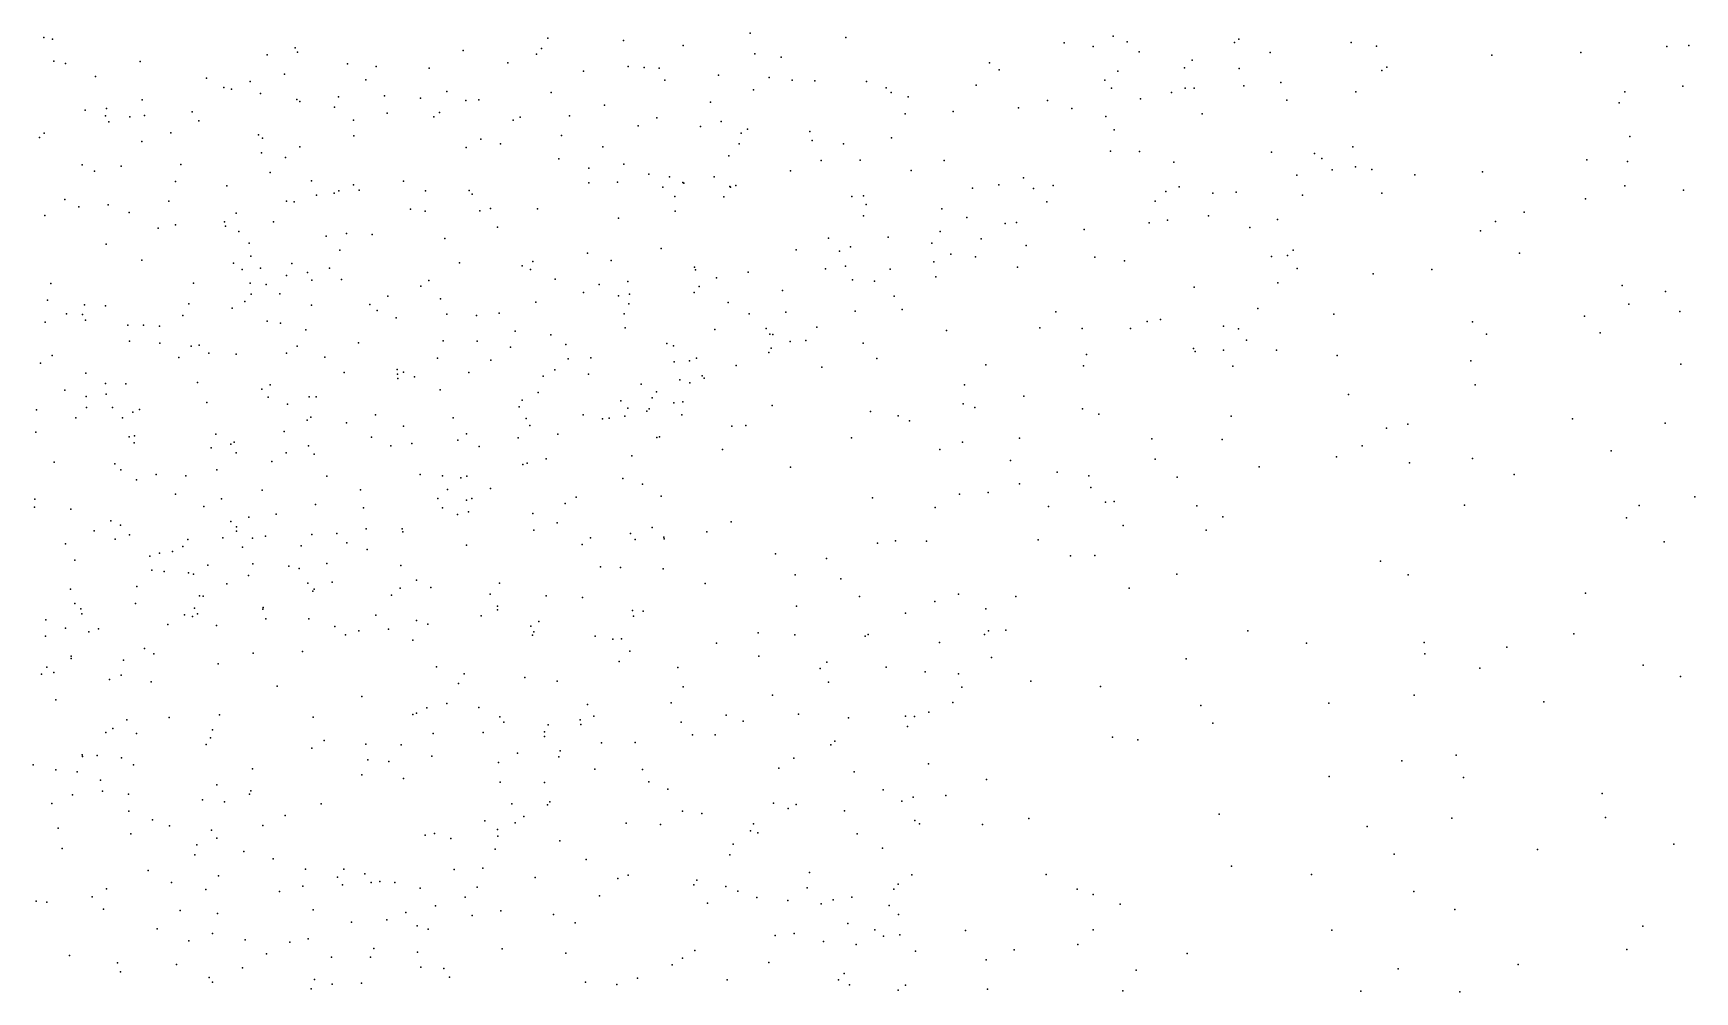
# Model space of a CAD drawing. Header units: metres. Extents: x -25 to 25, y -27.8 to 27.8.
# Drawn here: x 0.058 to 1.437, y -4.766 to -3.97 of the extents above; entities that cross this region are included whole.
import ezdxf

# ---------------------------------------------------------------- set-up
doc = ezdxf.new("R2010")
doc.units = ezdxf.units.M

msp = doc.modelspace()

# ---------------------------------------------------------------- linework, layer by layer
for p in [(0.6531, -3.9703, 3.7255), (0.0669, -3.9738, -8.9524), (0.0741, -3.9751, -6.6198), (0.2755, -3.9823, 12.3368), (0.2773, -3.9861, 0.1059), (0.415, -3.9846, 4.3374), (0.48, -3.9831, 4.2129), (0.4853, -3.9745, 17.0992), (0.548, -3.9763, -6.6894), (0.5974, -3.9805, 25.5488), (0.7325, -3.9738, -4.0495), (0.9138, -3.9782, -7.1336), (0.938, -3.9812, 17.1874), (0.9546, -3.9726, -2.7114), (0.966, -3.9774, -7.2366), (0.976, -3.9857, -18.9307), (1.0553, -3.9781, -7.8093), (1.0587, -3.9753, -7.5016), (1.1521, -3.9781, 25.0208), (1.173, -3.981, 21.5852), (1.4141, -3.9812, 17.083), (1.4325, -3.9805, 11.5291), (0.0752, -3.9935, -4.5743), (0.0849, -3.9954, 4.5723), (0.1468, -3.9939, 25.7203), (0.2523, -3.9881, 0.1796), (0.319, -3.9957, -8.8065), (0.3426, -3.9978, 4.3917), (0.3866, -3.9994, -8.7651), (0.452, -3.9949, -6.6583), (0.4759, -3.9876, -2.3908), (0.5519, -3.9978, 4.0218), (0.5652, -3.9987, -8.638), (0.5777, -3.9992, 12.1377), (0.6569, -3.9875, 3.1493), (0.6789, -3.9902, 3.4048), (0.8517, -3.9948, -2.6096), (1.0136, -3.9991, -2.7767), (1.0202, -3.9926, -7.8877), (1.0591, -3.9995, -25.2451), (1.0848, -3.9864, -2.8867), (1.1817, -3.9985, -3.192), (1.2689, -3.9884, 17.137), (1.3427, -3.9864, 21.6676), (0.1097, -4.0062, -0.6799), (0.2017, -4.0076, 4.505), (0.2382, -4.0103, 2.4737), (0.2666, -4.0043, 4.4507), (0.3341, -4.0089, 21.8998), (0.5148, -4.0019, 4.1138), (0.5824, -4.0094, 2.9375), (0.627, -4.005, -6.7852), (0.6688, -4.0071, 3.3243), (0.688, -4.0092, -8.4862), (0.7069, -4.0098, -6.8658), (0.7496, -4.0103, -2.533), (0.8409, -4.0133, -8.2251), (0.8598, -4.0008, -7.0736), (0.9476, -4.0094, -3.7531), (0.9584, -4.0019, -8.0197), (1.0936, -4.0112, -28.7113), (1.1776, -4.0011, 11.7156), (0.1485, -4.0255, 0.389), (0.2162, -4.0154, -28.0688), (0.2225, -4.0166, 12.3928), (0.2467, -4.0204, -6.6448), (0.2769, -4.0254, 25.6782), (0.2794, -4.0269, 17.0415), (0.3114, -4.0232, -0.2899), (0.3495, -4.0222, -6.6568), (0.3796, -4.0241, 25.6381), (0.4013, -4.0187, -4.4137), (0.4171, -4.0261, 2.6701), (0.4279, -4.0256, 21.7806), (0.4879, -4.0196, -4.3315), (0.6203, -4.0275, -2.4439), (0.6559, -4.0172, 17.1794), (0.7661, -4.0157, 17.2034), (0.7701, -4.0196, 21.5614), (0.7842, -4.0231, -8.3259), (0.8999, -4.0262, -8.075), (0.9531, -4.0158, -7.3064), (0.9772, -4.0248, -7.4162), (1.003, -4.0196, -7.484), (1.0143, -4.0159, 21.543), (1.0217, -4.016, -7.7535), (1.063, -4.0141, 17.19), (1.0986, -4.0259, -3.5115), (1.1558, -4.0189, -3.0501), (1.3792, -4.019, 25.0333), (1.4274, -4.0143, -18.9509), (0.1012, -4.0343, 12.5571), (0.1181, -4.0389, 2.3578), (0.1189, -4.0329, 4.4966), (0.1381, -4.0398, -6.6684), (0.1504, -4.0385, 22.497), (0.1898, -4.0355, 0.3046), (0.3082, -4.0317, -4.4663), (0.3518, -4.0366, -2.3742), (0.3905, -4.0396, 4.2618), (0.3953, -4.0362, -24.6956), (0.4622, -4.04, -8.6783), (0.5031, -4.039, 2.7817), (0.5323, -4.03, -6.7552), (0.5757, -4.0404, -4.2411), (0.7818, -4.0371, 12.0243), (0.8218, -4.0354, -3.9121), (0.8759, -4.0323, -7.1779), (0.9202, -4.0327, 11.9094), (0.9484, -4.0395, -7.9319), (1.0285, -4.0372, -3.6348), (1.3745, -4.028, 11.602), (0.0672, -4.0532, -6.7013), (0.1208, -4.0438, -8.8822), (0.1723, -4.053, 4.4354), (0.1955, -4.0431, 22.3981), (0.2449, -4.0547, -0.4807), (0.324, -4.0425, -0.001), (0.4564, -4.0424, 12.2307), (0.5601, -4.0473, 3.9028), (0.612, -4.0478, 3.6867), (0.6291, -4.0436, 3.6153), (0.6456, -4.0532, -4.1582), (0.651, -4.0499, 21.594), (0.7026, -4.052, -6.9468), (0.9554, -4.0504, -7.8388), (0.0631, -4.0568, 17.0086), (0.1481, -4.0603, -0.6216), (0.2482, -4.0574, -8.7982), (0.2794, -4.0645, 0.1337), (0.3241, -4.0555, -8.7561), (0.4173, -4.0652, -16.4237), (0.4295, -4.0583, -2.3919), (0.446, -4.0622, 25.6013), (0.4966, -4.0553, 17.1473), (0.5308, -4.0645, 12.185), (0.6441, -4.0622, 3.2228), (0.7045, -4.0593, 25.4628), (0.7307, -4.0621, -4.0501), (0.7705, -4.0571, 25.406), (0.9522, -4.0683, -7.6041), (0.9763, -4.0685, -2.7555), (1.1534, -4.0646, -3.3224), (1.3833, -4.0561, -25.0867), (0.0985, -4.0795, 22.5526), (0.1309, -4.0806, 25.6993), (0.1805, -4.0793, 12.4816), (0.2474, -4.0696, -2.374), (0.2675, -4.0735, 2.508), (0.4943, -4.0746, 21.7), (0.5191, -4.0822, 2.8368), (0.5482, -4.0791, -6.8322), (0.6354, -4.0721, -28.526), (0.7121, -4.076, -8.3476), (0.7445, -4.0756, -7.0479), (0.8142, -4.076, -8.1152), (1.0048, -4.0773, -18.5615), (1.0858, -4.069, -2.9258), (1.1217, -4.0701, -2.986), (1.1276, -4.0744, -3.4351), (1.1556, -4.0811, -3.2487), (1.3476, -4.0755, -18.2234), (1.3815, -4.0769, 17.0968), (0.1089, -4.0848, -4.5832), (0.1762, -4.0934, -2.3764), (0.2548, -4.0858, -6.7252), (0.289, -4.0927, 12.3726), (0.3238, -4.0962, -0.0929), (0.3653, -4.0931, 21.8499), (0.5193, -4.0944, -2.438), (0.5429, -4.094, -4.2875), (0.5689, -4.0872, -8.5166), (0.5863, -4.0896, -24.6031), (0.5973, -4.0943, 17.2097), (0.5982, -4.0948, 3.0663), (0.6234, -4.0894, 3.5572), (0.6865, -4.0846, 17.226), (0.7867, -4.0843, -18.7684), (0.8596, -4.0961, -3.8433), (0.88, -4.0902, -7.943), (1.107, -4.0881, 11.7691), (1.1364, -4.0837, -3.0798), (1.1693, -4.0835, -16.1353), (1.2048, -4.0879, 25.051), (1.2611, -4.0853, 11.6606), (0.0841, -4.1082, 4.3905), (0.1706, -4.1096, -0.5687), (0.2186, -4.0971, -4.531), (0.2683, -4.1098, 17.091), (0.2746, -4.1103, 25.653), (0.2931, -4.1047, 4.2532), (0.3079, -4.103, -4.4791), (0.3116, -4.101, 21.9495), (0.3285, -4.1006, -0.2086), (0.3835, -4.1012, 2.6456), (0.42, -4.1008, 12.2798), (0.4224, -4.104, -8.6437), (0.5807, -4.0982, 2.995), (0.5906, -4.1057, -6.9134), (0.6314, -4.1062, -8.4158), (0.6363, -4.0975, 3.2902), (0.6369, -4.0981, 3.4735), (0.6412, -4.0967, 3.3801), (0.7376, -4.1057, -25.5844), (0.7471, -4.1054, -2.5667), (0.8378, -4.0988, -7.2704), (0.8883, -4.0991, 25.2793), (0.8994, -4.1103, -7.6821), (0.9046, -4.0966, -7.4848), (0.9894, -4.1097, 11.8482), (0.9983, -4.1017, 25.164), (1.0094, -4.0979, 17.2351), (1.0371, -4.1031, -19.1041), (1.0565, -4.1021, -3.5262), (1.1117, -4.1046, 25.064), (1.1776, -4.1032, 21.5673), (1.3465, -4.1078, 11.6404), (1.3793, -4.0969, 25.0865), (1.428, -4.1005, 11.5981), (0.0677, -4.1216, -8.8569), (0.0959, -4.1144, 17.0645), (0.1201, -4.1128, -6.7659), (0.1377, -4.1191, -8.819), (0.2265, -4.1196, 4.2973), (0.3712, -4.1163, -4.4478), (0.3834, -4.118, 25.6075), (0.4288, -4.1178, 2.714), (0.4377, -4.1158, 17.1546), (0.4765, -4.1162, -8.5857), (0.5439, -4.1237, 3.8497), (0.5909, -4.118, 25.5042), (0.7473, -4.122, -7.1574), (0.7494, -4.1126, -8.161), (0.8122, -4.1161, 25.3393), (0.833, -4.1232, -2.6406), (1.0337, -4.122, -2.8912), (1.2956, -4.1187, 25.0588), (0.1618, -4.132, 12.5548), (0.1762, -4.1294, 2.421), (0.2168, -4.1269, -6.7734), (0.2175, -4.1304, -0.4957), (0.2287, -4.1348, -8.7488), (0.2575, -4.127, -0.4381), (0.318, -4.1366, 4.1776), (0.3395, -4.1374, -8.6747), (0.4435, -4.1312, -2.4298), (0.8108, -4.135, -7.968), (0.8647, -4.1283, -7.7862), (0.8742, -4.1275, -7.5843), (0.9305, -4.1332, -3.7269), (0.9845, -4.1277, 21.5354), (0.9996, -4.1256, -3.629), (1.0679, -4.1317, -2.9605), (1.091, -4.125, 17.2194), (1.2593, -4.1344, -17.5614), (1.272, -4.1267, 17.1519), (0.1185, -4.1454, -0.6275), (0.2372, -4.1445, 22.32), (0.3011, -4.1388, -6.8006), (0.3125, -4.1505, -0.0196), (0.3997, -4.1406, 4.087), (0.5793, -4.1491, -4.2488), (0.6913, -4.1501, -7.1259), (0.7181, -4.1404, 21.5707), (0.7274, -4.1513, 12.0672), (0.7364, -4.1477, -8.0931), (0.7677, -4.1395, -3.9674), (0.804, -4.1447, -7.3731), (0.845, -4.1409, 21.5424), (0.8823, -4.1466, 11.9323), (1.1038, -4.1505, -3.1339), (0.1481, -4.1587, 4.2973), (0.2242, -4.1612, -2.4029), (0.2386, -4.1553, 0.2018), (0.2467, -4.1654, -4.5271), (0.2726, -4.1614, -8.6986), (0.304, -4.1653, -2.4126), (0.4118, -4.1609, 21.8079), (0.4639, -4.1633, -8.522), (0.4726, -4.1598, 25.5425), (0.5182, -4.1529, 2.8789), (0.5378, -4.1589, -8.4368), (0.607, -4.1644, -8.3436), (0.7322, -4.1637, -4.0326), (0.8057, -4.16, -7.8387), (0.8196, -4.1536, -7.4517), (0.8402, -4.1558, -7.7158), (0.8752, -4.1646, -2.7076), (0.9392, -4.1561, -16.2345), (0.964, -4.1592, -2.8013), (1.0858, -4.1556, -3.0441), (1.0992, -4.1549, -3.3109), (1.2919, -4.1528, -17.3289), (0.0726, -4.1781, -0.6701), (0.191, -4.1779, 25.6524), (0.2315, -4.1663, 4.2259), (0.2381, -4.1778, -6.8427), (0.2514, -4.1788, -24.9821), (0.2682, -4.1713, -0.3745), (0.2857, -4.1688, 2.5394), (0.2893, -4.1752, 22.06), (0.314, -4.1747, -0.144), (0.3863, -4.1757, -28.2198), (0.4707, -4.1665, -6.9322), (0.4912, -4.1744, 3.9091), (0.5278, -4.179, 17.2287), (0.5517, -4.1765, 2.9633), (0.6078, -4.1666, 3.1968), (0.6253, -4.1734, -4.1841), (0.6515, -4.1686, -16.4382), (0.7158, -4.1658, -7.2295), (0.7382, -4.175, -7.9905), (0.7565, -4.1761, -7.4257), (0.7695, -4.1661, -2.6176), (0.8072, -4.1725, -7.5827), (1.0912, -4.1776, 21.5485), (1.1072, -4.1657, -3.2242), (1.1704, -4.1701, 17.2015), (1.2189, -4.1665, 11.6915), (0.0699, -4.192, -8.8034), (0.2337, -4.193, -0.4508), (0.2388, -4.1869, -16.5175), (0.2626, -4.1866, 0.1246), (0.3523, -4.1887, -6.8791), (0.3798, -4.1804, 17.164), (0.3961, -4.1909, -8.5662), (0.5147, -4.1854, -7.0213), (0.5439, -4.1884, 12.2166), (0.5529, -4.187, -19.0163), (0.6066, -4.1855, 3.4971), (0.6109, -4.1805, -7.0644), (0.6801, -4.1839, -8.1181), (0.7726, -4.1887, -7.6477), (1.0217, -4.181, -3.5151), (1.3771, -4.1798, 25.1463), (1.4131, -4.1846, 11.6276), (0.0857, -4.2032, 2.3377), (0.099, -4.2039, 12.7705), (0.1005, -4.1957, 25.6763), (0.118, -4.1967, 0.4203), (0.1823, -4.2047, -4.5843), (0.1873, -4.195, 17.1023), (0.2231, -4.1986, 2.4774), (0.289, -4.196, 17.1394), (0.3373, -4.1954, 2.5999), (0.3434, -4.2004, 21.902), (0.3592, -4.2066, 4.0507), (0.4013, -4.2035, 12.3318), (0.4259, -4.2047, -2.4475), (0.4449, -4.2028, 2.7608), (0.4751, -4.1935, 12.2718), (0.5486, -4.2032, -8.3392), (0.5524, -4.195, 21.6801), (0.6349, -4.1937, -7.1539), (0.6523, -4.2031, 17.2838), (0.6828, -4.2018, -7.3294), (0.7404, -4.2009, -7.5221), (0.7794, -4.1997, 12.0172), (0.9068, -4.2017, -3.7223), (1.0746, -4.1987, 25.1224), (1.1377, -4.2036, 11.7417), (1.3457, -4.2052, 17.1263), (1.3827, -4.1951, -17.1275), (1.4248, -4.2012, -25.6769), (0.0678, -4.2101, 17.1371), (0.1013, -4.2085, -4.6171), (0.1365, -4.2126, -6.9209), (0.1496, -4.2127, -0.5599), (0.1629, -4.2135, -27.5994), (0.2523, -4.2094, 12.489), (0.2632, -4.2111, -6.9243), (0.2844, -4.2164, 4.1113), (0.4582, -4.2176, -7.051), (0.5493, -4.2149, 3.7448), (0.6239, -4.2162, 21.6341), (0.6663, -4.2153, 25.4036), (0.6695, -4.22, -7.4511), (0.6721, -4.2204, -7.9315), (0.7085, -4.2143, -7.8257), (0.8161, -4.217, 25.2933), (0.8937, -4.2149, 17.2978), (0.9287, -4.2154, 11.8902), (0.969, -4.2155, -3.6151), (0.9827, -4.2096, 17.2846), (0.9937, -4.208, 25.1605), (1.0461, -4.2136, -17.5243), (1.0586, -4.2156, -3.3322), (1.2529, -4.2098, -19.1228), (1.2644, -4.22, 17.173), (1.3589, -4.2189, 21.6519), (0.138, -4.226, -8.7278), (0.163, -4.2277, 2.4177), (0.1891, -4.2301, -0.5017), (0.1958, -4.2293, -8.6866), (0.2772, -4.2302, -6.9959), (0.3279, -4.2274, -8.5854), (0.3982, -4.2257, -7.0035), (0.4265, -4.2259, -4.4166), (0.4543, -4.2308, 17.2193), (0.4877, -4.2207, 2.8453), (0.5001, -4.2286, -7.1091), (0.5839, -4.2279, 3.1157), (0.5894, -4.2297, 3.5514), (0.6707, -4.2316, -7.5297), (0.6864, -4.2263, -7.6155), (0.6994, -4.2254, 12.0952), (0.7469, -4.2275, -3.9969), (1.0212, -4.232, -3.4634), (1.0462, -4.2334, -3.0978), (1.0652, -4.225, -28.584), (1.09, -4.2333, 17.2546), (0.0641, -4.2443, 0.4826), (0.0737, -4.2377, -7.0372), (0.179, -4.2395, -2.4243), (0.2038, -4.2358, -6.9891), (0.2265, -4.2367, 12.5646), (0.2682, -4.2358, -0.3335), (0.3002, -4.2391, -25.8621), (0.3937, -4.2399, -8.4764), (0.4379, -4.2418, -8.415), (0.5022, -4.2405, -4.342), (0.521, -4.2397, 2.9222), (0.5902, -4.243, -8.0911), (0.6027, -4.2422, -2.5424), (0.6087, -4.24, -7.3169), (0.6415, -4.2461, -7.7722), (0.6686, -4.2353, -7.6863), (0.7126, -4.2475, -2.6215), (0.7583, -4.2404, -17.1599), (0.8488, -4.2455, -3.7887), (0.9299, -4.2463, -3.667), (0.9323, -4.2369, -2.8243), (1.0227, -4.2346, 11.8134), (1.0539, -4.2467, -3.241), (1.1404, -4.2378, -17.9839), (1.2513, -4.2422, 21.605), (1.4258, -4.2451, 25.2213), (0.1016, -4.2525, 12.976), (0.118, -4.2612, 12.8571), (0.1349, -4.2614, -7.1034), (0.1945, -4.2602, 25.6283), (0.3161, -4.2519, -7.0679), (0.36, -4.2495, -4.4725), (0.3604, -4.2532, 3.998), (0.3608, -4.2569, 25.5537), (0.3653, -4.2516, 12.4), (0.3744, -4.2556, 2.6762), (0.4196, -4.2519, -7.1108), (0.4814, -4.255, -7.2244), (0.4909, -4.2497, 3.8247), (0.519, -4.2534, -2.5094), (0.5628, -4.2615, 3.0325), (0.5949, -4.258, -16.9771), (0.6032, -4.2604, -28.3687), (0.6134, -4.2546, -7.8685), (0.615, -4.2567, -4.2002), (0.0841, -4.2666, -7.1898), (0.102, -4.2719, 22.5676), (0.1186, -4.27, -27.2711), (0.2478, -4.2659, -7.1191), (0.2529, -4.2724, -8.5944), (0.2547, -4.2623, 22.3434), (0.2871, -4.272, -0.2551), (0.2929, -4.2722, -0.0063), (0.3957, -4.2663, -7.1778), (0.4639, -4.2749, -7.3197), (0.4771, -4.2684, 21.7563), (0.5458, -4.2755, -7.5444), (0.5717, -4.2729, -7.7978), (0.5753, -4.2681, -24.7373), (0.831, -4.2622, 11.9686), (0.8803, -4.2715, -2.7765), (1.1498, -4.2702, -17.086), (1.2551, -4.2622, 25.1467), (0.0606, -4.2829, -8.7276), (0.0934, -4.2896, 4.1641), (0.1023, -4.2811, 2.3671), (0.1237, -4.2809, 17.1463), (0.1408, -4.2848, -0.5362), (0.1461, -4.2826, 0.3284), (0.202, -4.2768, 22.4713), (0.2691, -4.2781, -4.5389), (0.2884, -4.2889, -0.1454), (0.342, -4.2871, -2.465), (0.4067, -4.2895, -7.2799), (0.4615, -4.2805, -8.2766), (0.5144, -4.287, -8.1119), (0.5492, -4.2881, 21.7031), (0.5517, -4.2816, -7.9144), (0.5673, -4.2841, 3.6283), (0.5692, -4.282, -4.2718), (0.5897, -4.2772, 3.1988), (0.5963, -4.287, 3.4179), (0.5973, -4.2763, 3.3466), (0.6713, -4.2793, -4.1258), (0.753, -4.2843, 25.3041), (0.776, -4.2878, -16.6783), (0.8301, -4.2779, -16.9413), (0.8396, -4.281, -18.4313), (0.9291, -4.2822, -16.4443), (0.9427, -4.2864, -2.9055), (1.0525, -4.2881, 21.5585), (0.0602, -4.3014, 13.4099), (0.1321, -4.2897, 13.0548), (0.2096, -4.303, -7.2504), (0.2662, -4.3008, -2.4676), (0.2853, -4.2914, 22.1199), (0.3181, -4.2938, -8.478), (0.3655, -4.2965, -8.4131), (0.4176, -4.3029, 21.8419), (0.4672, -4.29, 12.3411), (0.4702, -4.2958, -19.1796), (0.4934, -4.3031, -7.5871), (0.5306, -4.2903, -8.0001), (0.5361, -4.2899, -7.7046), (0.6379, -4.2965, -2.6025), (0.6496, -4.2959, 12.1713), (0.7853, -4.2921, 17.3149), (1.1814, -4.2982, 21.5912), (1.199, -4.2948, 11.6923), (1.3357, -4.2904, 25.1951), (1.4126, -4.2941, 21.6915), (0.1377, -4.3053, 13.2457), (0.1417, -4.3103, -7.3059), (0.1421, -4.3046, 13.1388), (0.2058, -4.3145, 0.1635), (0.222, -4.3115, -0.3782), (0.2248, -4.3097, 2.5001), (0.2864, -4.3128, 2.5673), (0.3387, -4.3057, -28.0024), (0.3548, -4.3129, 3.9515), (0.3722, -4.311, -7.3558), (0.4105, -4.3082, -2.4937), (0.4283, -4.3134, -7.4634), (0.4607, -4.3062, -4.39), (0.5757, -4.306, 3.5413), (0.5779, -4.3053, -18.8207), (0.6301, -4.3159, 17.3038), (0.7372, -4.3062, 21.6038), (0.8105, -4.3158, -3.8136), (0.8293, -4.3097, 25.249), (0.8767, -4.3064, -3.7022), (0.9866, -4.3069, -3.0689), (1.0449, -4.3075, 17.2851), (1.1612, -4.3129, 25.1424), (1.3679, -4.317, -24.6299), (0.0754, -4.3264, -4.6557), (0.1258, -4.3277, -2.4865), (0.2265, -4.3186, -7.3194), (0.2562, -4.3258, -8.5039), (0.2679, -4.3185, -0.0785), (0.2911, -4.3196, 22.2027), (0.4644, -4.3282, 25.4793), (0.4681, -4.3271, -7.7616), (0.4839, -4.3236, -7.8972), (0.5548, -4.3212, -2.5732), (0.6867, -4.3305, -2.6739), (0.8692, -4.3251, -19.4118), (0.9893, -4.3239, -3.1894), (1.0758, -4.3303, -16.6365), (1.1398, -4.3219, 17.2355), (1.2006, -4.327, -16.8152), (1.2529, -4.3232, 21.6293), (0.1306, -4.3327, 25.6419), (0.1436, -4.3411, -8.6053), (0.1601, -4.3365, 0.2577), (0.1846, -4.3378, -7.4015), (0.2103, -4.3328, 12.7775), (0.3016, -4.338, -7.4705), (0.3792, -4.3365, -8.2852), (0.3978, -4.3376, 17.2307), (0.4131, -4.3393, -24.9099), (0.4179, -4.3381, -7.6198), (0.5474, -4.34, 3.0594), (0.5639, -4.3446, 3.1553), (0.8768, -4.3444, -2.8888), (0.9079, -4.3347, -3.5881), (0.9342, -4.3376, -2.9799), (1.0076, -4.3387, 11.8161), (1.2873, -4.3367, 11.654), (0.0593, -4.3572, -16.6002), (0.1762, -4.353, 2.4645), (0.2144, -4.3569, -7.5222), (0.2481, -4.3495, 22.505), (0.3297, -4.3493, 12.5682), (0.3938, -4.3566, -8.1929), (0.402, -4.3491, -4.4575), (0.4178, -4.3578, -8.0533), (0.422, -4.3565, -7.8534), (0.4377, -4.3481, -17.2617), (0.5088, -4.3555, -28.1967), (0.5792, -4.3547, 3.3076), (0.7548, -4.356, -3.971), (0.8268, -4.3528, -3.7362), (0.8507, -4.3516, 21.6003), (0.936, -4.3475, -3.4866), (1.4373, -4.3551, 11.6257), (0.059, -4.3638, 4.1188), (0.0893, -4.3654, -0.5319), (0.1997, -4.3631, 13.2254), (0.2371, -4.372, -0.1127), (0.2597, -4.3696, -2.521), (0.2922, -4.3614, 22.3448), (0.3323, -4.3643, -7.6545), (0.3978, -4.3643, 2.7657), (0.4103, -4.3698, -2.5423), (0.4193, -4.3677, 12.4423), (0.4726, -4.3691, 3.7682), (0.4995, -4.3606, -4.3542), (0.8067, -4.3641, -2.8062), (0.9008, -4.3632, 11.91), (0.9481, -4.3597, -3.3854), (0.9554, -4.359, -17.9191), (1.024, -4.3626, -25.6371), (1.0456, -4.3718, 25.1771), (1.2461, -4.3621, 17.1886), (1.3912, -4.3624, 17.0731), (0.1086, -4.3835, -7.6106), (0.1224, -4.3751, 0.3137), (0.1304, -4.3786, -0.4673), (0.2219, -4.3756, -7.6132), (0.2267, -4.3837, 17.1957), (0.2268, -4.38, 12.9465), (0.3101, -4.3857, 3.9395), (0.3344, -4.3816, -7.7772), (0.3642, -4.3816, -7.8853), (0.3648, -4.3843, 3.8904), (0.4737, -4.3829, 21.841), (0.493, -4.3767, 2.935), (0.5537, -4.3857, 17.2938), (0.5718, -4.3806, 3.2244), (0.6172, -4.3842, -2.6746), (0.6373, -4.3759, 21.6952), (0.9627, -4.3789, 25.2087), (1.0316, -4.3828, 21.6079), (1.3807, -4.3727, 25.257), (0.0849, -4.3942, 2.396), (0.1261, -4.3904, 13.4574), (0.1379, -4.3866, 17.1897), (0.1821, -4.3965, -0.3444), (0.1863, -4.3906, 4.0467), (0.2154, -4.3893, 2.518), (0.2317, -4.397, 22.5773), (0.2401, -4.3894, 13.0517), (0.2508, -4.3878, -7.7064), (0.2803, -4.3958, 12.7559), (0.2893, -4.3864, -8.3154), (0.3183, -4.3934, 2.6502), (0.3353, -4.399, 22.1849), (0.4176, -4.3953, 21.9335), (0.5138, -4.3947, 25.4186), (0.5207, -4.3891, 3.0001), (0.5577, -4.3906, 3.5266), (0.5815, -4.3887, 12.2778), (0.5817, -4.3901, -4.2629), (0.7588, -4.3937, 25.2693), (0.7739, -4.3916, -3.9099), (0.7995, -4.3919, -3.8108), (0.8921, -4.3908, -28.4446), (1.4119, -4.3924, -25.7946), (0.0925, -4.4076, -8.5453), (0.1547, -4.4044, -7.7194), (0.1629, -4.4018, -8.472), (0.1736, -4.4005, 0.144), (0.2029, -4.4119, -0.254), (0.2403, -4.4109, -4.5918), (0.2702, -4.4126, -27.7575), (0.3017, -4.4105, -8.1091), (0.3632, -4.4121, 2.7275), (0.5288, -4.4133, 3.0657), (0.5456, -4.4137, 3.1418), (0.6742, -4.4025, 17.3233), (0.7165, -4.4064, -2.7732), (0.9192, -4.404, -3.2684), (0.9393, -4.4039, 21.6187), (1.1765, -4.4086, 25.1831), (0.1565, -4.416, 22.6234), (0.1668, -4.4171, -4.6471), (0.187, -4.4181, -7.8026), (0.1911, -4.4194, -2.5521), (0.2186, -4.4275, -8.325), (0.2366, -4.4204, -7.8713), (0.2789, -4.4145, -8.1956), (0.2859, -4.4269, 12.9903), (0.3062, -4.426, 17.2326), (0.3762, -4.4244, -2.5777), (0.445, -4.4268, 17.2739), (0.581, -4.4149, 21.7717), (0.6158, -4.4271, -4.2022), (0.6905, -4.4199, -4.0944), (0.7285, -4.4233, -4.023), (1.0073, -4.4193, 17.3083), (1.1995, -4.4199, 21.6623), (0.0889, -4.4319, 4.0574), (0.144, -4.4296, -0.4047), (0.196, -4.4372, -26.0131), (0.1991, -4.4377, -0.0312), (0.2902, -4.4334, 12.8994), (0.2912, -4.4319, 13.3197), (0.3554, -4.4367, 12.6538), (0.3627, -4.4309, 25.4991), (0.388, -4.4305, -4.4811), (0.4373, -4.4359, 3.7652), (0.4837, -4.4374, 3.6967), (0.5141, -4.4387, -17.5211), (0.7439, -4.4378, 21.6844), (0.826, -4.4359, -3.6615), (0.8737, -4.438, -3.4647), (0.9678, -4.431, 11.8387), (1.3466, -4.4352, 17.11), (0.0924, -4.4436, 17.3012), (0.0975, -4.4481, 25.6379), (0.0984, -4.4523, -8.4397), (0.143, -4.4436, -7.8975), (0.1836, -4.4531, 4.0106), (0.1901, -4.4545, -0.099), (0.1918, -4.4477, -8.0107), (0.1945, -4.4524, -8.085), (0.2487, -4.4483, -17.2594), (0.249, -4.4471, 3.9587), (0.3424, -4.4533, 22.2967), (0.4299, -4.4538, 25.4484), (0.4433, -4.449, -4.4253), (0.4434, -4.446, -2.6276), (0.5554, -4.4494, 3.2188), (0.5562, -4.4542, 3.3376), (0.5643, -4.45, 25.3604), (0.6915, -4.446, 25.2966), (0.7821, -4.4517, -3.8622), (0.8065, -4.4421, -2.9434), (0.8489, -4.4482, -3.5395), (0.0686, -4.4572, -7.9028), (0.0848, -4.4642, -7.9723), (0.1042, -4.4671, -2.6012), (0.1123, -4.4647, -8.0406), (0.1696, -4.4611, -8.197), (0.21, -4.4619, -27.5034), (0.2511, -4.4565, 13.4037), (0.2868, -4.4563, -4.5653), (0.3083, -4.4628, 2.6695), (0.3283, -4.4663, 22.4382), (0.3528, -4.465, 12.7738), (0.3761, -4.4579, -19.3213), (0.3855, -4.4609, 3.8153), (0.4711, -4.4625, 12.5005), (0.4737, -4.4671, 21.9198), (0.4776, -4.4586, 2.9553), (0.6599, -4.468, -4.138), (0.8509, -4.4663, -3.1309), (0.8655, -4.4658, -3.3716), (1.0662, -4.4663, 21.6548), (0.0681, -4.4707, 2.4078), (0.1504, -4.481, -4.6716), (0.3172, -4.4698, 22.5227), (0.3732, -4.4741, 17.2602), (0.4724, -4.4699, -25.8038), (0.5244, -4.4709, 3.5432), (0.5392, -4.4733, -2.714), (0.5463, -4.4729, -4.3151), (0.6253, -4.4765, 17.3244), (0.6903, -4.4698, -24.8248), (0.7487, -4.4707, -3.949), (0.7512, -4.4695, 12.0778), (0.8102, -4.4762, -3.0187), (0.8476, -4.4693, 11.9596), (1.1149, -4.4766, 17.2598), (1.2128, -4.476, -24.7618), (1.2813, -4.4799, 25.2508), (1.337, -4.469, 21.7167), (0.0894, -4.4893, 18.039), (0.0895, -4.4875, -8.2041), (0.1329, -4.4906, -0.3275), (0.1582, -4.4856, 2.4953), (0.2115, -4.4938, -2.6202), (0.2407, -4.4848, 22.6351), (0.2814, -4.4835, -2.6195), (0.3927, -4.4962, 2.8301), (0.5445, -4.4918, 3.4063), (0.5533, -4.4832, 21.8483), (0.6604, -4.4875, -2.8297), (0.7168, -4.4925, 17.3302), (0.8534, -4.4886, 17.3326), (1.0152, -4.4895, 11.8006), (1.2131, -4.4854, -25.7211), (1.3944, -4.495, 17.0648), (0.065, -4.5024, -4.7112), (0.0694, -4.4966, 18.3538), (0.075, -4.5009, 17.3603), (0.1213, -4.5068, 18.1587), (0.1311, -4.5032, 0.1551), (0.1558, -4.5088, -0.0234), (0.4111, -4.5101, -19.0764), (0.4156, -4.502, 12.6854), (0.4661, -4.505, -2.7027), (0.4928, -4.5083, 3.0439), (0.5932, -4.4967, 12.3523), (0.7114, -4.4976, -4.0492), (0.7183, -4.509, -2.939), (0.7661, -4.4966, -19.5105), (0.7984, -4.5003, -3.7372), (0.826, -4.5022, -3.4878), (0.8862, -4.5083, 25.2217), (1.2588, -4.4973, 17.1791), (1.4255, -4.5044, 25.3422), (0.0767, -4.5236, -0.4083), (0.2604, -4.5122, 2.6289), (0.3309, -4.5208, 2.7416), (0.5974, -4.5128, -2.7944), (0.6716, -4.5199, 12.2058), (0.8289, -4.5132, -3.2305), (0.9441, -4.5126, 11.8783), (1.2045, -4.5197, 21.7119), (0.2126, -4.536, 17.2619), (0.3731, -4.5358, 3.7605), (0.3763, -4.5346, 13.396), (0.3848, -4.5303, 22.3651), (0.4014, -4.5266, 12.9048), (0.428, -4.5299, 2.9337), (0.4454, -4.5377, 13.3265), (0.5181, -4.5276, -4.3548), (0.5233, -4.5372, 21.9623), (0.5876, -4.5262, -4.26), (0.6332, -4.5364, -17.816), (0.6932, -4.5355, 25.2825), (0.7822, -4.5372, -3.824), (0.7896, -4.5375, 12.0452), (0.8014, -4.5338, 25.2506), (0.8213, -4.526, -3.3658), (1.0272, -4.5284, 25.2078), (1.1334, -4.5265, 11.7247), (1.3119, -4.5254, 11.6483), (0.1183, -4.5509, 18.4427), (0.1241, -4.5474, -0.0955), (0.1357, -4.5402, 22.6795), (0.1708, -4.5384, 18.0943), (0.2068, -4.5486, -2.6737), (0.2903, -4.538, 13.5066), (0.3901, -4.5515, 22.5143), (0.4315, -4.5509, 22.1847), (0.4487, -4.5422, 13.0576), (0.4825, -4.5502, -2.7624), (0.4854, -4.5445, 3.1081), (0.5121, -4.5402, 3.2128), (0.5125, -4.544, 3.3583), (0.5959, -4.5423, 25.314), (0.6474, -4.5413, -2.8943), (0.7347, -4.5387, 12.128), (0.7837, -4.5457, -3.1815), (1.0371, -4.5429, 21.7179), (0.1436, -4.5517, 17.8939), (0.2016, -4.5606, 2.5934), (0.2051, -4.5552, 3.9154), (0.2894, -4.5637, 3.8265), (0.2994, -4.5574, -2.703), (0.3341, -4.5605, 22.6138), (0.3634, -4.5609, 17.2718), (0.4825, -4.554, 13.1616), (0.5298, -4.5594, 12.5779), (0.5578, -4.559, -2.8301), (0.6054, -4.5526, 21.8721), (0.6242, -4.5528, -4.1939), (0.7201, -4.5611, -3.0448), (0.7235, -4.5581, 21.7959), (0.954, -4.5547, 21.7317), (0.9751, -4.557, 17.3124), (0.058, -4.5776, 22.7131), (0.0986, -4.5694, -0.2344), (0.0988, -4.5706, 18.5253), (0.1112, -4.5699, 3.9567), (0.1314, -4.5718, 13.6243), (0.1413, -4.5775, 17.7642), (0.3358, -4.5736, 2.7888), (0.3532, -4.5748, -4.5307), (0.3889, -4.5703, 25.434), (0.4443, -4.5756, -17.7048), (0.4601, -4.5678, 12.807), (0.4944, -4.5711, 22.0723), (0.4953, -4.5659, 3.4289), (0.6895, -4.5721, -4.0966), (0.8011, -4.5767, -3.6619), (1.1942, -4.5742, -19.3812), (1.2392, -4.5697, 11.6656), (0.0767, -4.5817, 0.1569), (0.0946, -4.5833, -0.1535), (0.1138, -4.5903, 17.5101), (0.24, -4.581, 2.6555), (0.3307, -4.586, -27.6395), (0.3654, -4.5889, 13.5157), (0.4455, -4.592, 22.3232), (0.4824, -4.5924, -27.8809), (0.5241, -4.5811, 13.0701), (0.5639, -4.5815, 17.3122), (0.569, -4.5917, 13.2936), (0.6769, -4.5805, -2.9929), (0.7394, -4.5833, -3.9738), (0.8493, -4.5897, 21.7869), (1.1339, -4.5872, 25.2146), (1.2453, -4.5882, 17.1848), (0.0905, -4.6024, -0.0399), (0.1154, -4.5994, 25.578), (0.1372, -4.6021, 17.6836), (0.1984, -4.6067, 17.8576), (0.2104, -4.5941, 17.9485), (0.2375, -4.6021, 13.5893), (0.2387, -4.5991, 18.0752), (0.5848, -4.5979, 12.5041), (0.7635, -4.5984, -3.2544), (0.7884, -4.6044, -3.547), (0.8157, -4.6031, -28.1894), (1.3604, -4.6014, 25.3106), (0.0735, -4.6096, -4.7443), (0.1374, -4.616, -2.7408), (0.2168, -4.6083, -2.7345), (0.2672, -4.6197, -4.6161), (0.2971, -4.6101, 22.7359), (0.4554, -4.6099, 22.4899), (0.4654, -4.6204, 3.2716), (0.485, -4.6107, -4.4032), (0.4869, -4.6083, -2.8436), (0.5969, -4.6161, 13.1291), (0.6131, -4.6181, 21.9872), (0.6725, -4.6094, 21.875), (0.6846, -4.6138, -3.0947), (0.6913, -4.6105, -25.7647), (0.7314, -4.6159, 17.3316), (0.7791, -4.6078, -3.8272), (1.0426, -4.6186, 11.7924), (0.0786, -4.6301, 2.517), (0.1571, -4.6233, 3.8908), (0.171, -4.6283, 22.7703), (0.206, -4.6319, 17.3296), (0.2485, -4.628, -27.3529), (0.4328, -4.624, 3.0957), (0.4435, -4.6314, 3.4653), (0.4582, -4.6258, 3.3735), (0.5501, -4.6261, 25.3132), (0.5788, -4.6272, 12.9607), (0.6535, -4.6324, -18.2378), (0.6558, -4.6266, 12.3271), (0.6594, -4.634, 13.291), (0.7899, -4.6238, -3.4415), (0.7937, -4.6266, 21.8467), (0.8461, -4.6272, 25.2418), (0.8845, -4.6221, 17.3261), (1.1654, -4.6287, -28.2854), (1.2356, -4.6219, 21.8123), (1.3633, -4.6213, 11.6454), (0.0819, -4.647, 13.7185), (0.1389, -4.635, 17.5935), (0.1937, -4.6441, 25.5232), (0.2105, -4.6386, -25.1379), (0.3833, -4.6359, 22.7468), (0.391, -4.6345, -2.8025), (0.4048, -4.6389, 3.0193), (0.4414, -4.6475, 13.5251), (0.4436, -4.6367, 22.6547), (0.4952, -4.6406, 17.3089), (0.6391, -4.6435, 13.0471), (0.742, -4.6349, -3.3109), (0.763, -4.6469, -3.3793), (1.3068, -4.648, 17.1351), (1.4199, -4.6436, 21.8926), (0.1921, -4.6522, 18.5309), (0.2329, -4.6495, -26.1514), (0.2572, -4.6557, -2.7899), (0.517, -4.6563, 13.4654), (0.6364, -4.6524, 25.2874), (1.0526, -4.6618, 17.2979), (1.1878, -4.6518, 11.7061), (0.1535, -4.6653, 2.6161), (0.1727, -4.6754, -4.7137), (0.2118, -4.6697, 13.661), (0.284, -4.6642, 18.3072), (0.3105, -4.6709, 18.0535), (0.3159, -4.6641, 3.6978), (0.3332, -4.6681, -2.8259), (0.3384, -4.6752, 2.9068), (0.3457, -4.6744, 22.8496), (0.3581, -4.6754, 3.6229), (0.4073, -4.6646, 25.3834), (0.4311, -4.6633, 3.1895), (0.4746, -4.6711, -2.9197), (0.5434, -4.6721, -4.3351), (0.5519, -4.6693, -2.9854), (0.6088, -4.6733, 12.751), (0.7025, -4.667, 13.2152), (0.7874, -4.6689, -3.6814), (0.8989, -4.6687, 11.9527), (1.119, -4.6686, 21.8311), (0.1068, -4.6872, -4.7578), (0.1187, -4.6806, 18.6826), (0.2012, -4.681, 3.8059), (0.2624, -4.6827, 2.7638), (0.2819, -4.6784, 25.4683), (0.3148, -4.6771, 18.1645), (0.3791, -4.68, 3.5533), (0.4166, -4.6876, 3.3797), (0.4265, -4.6792, 3.2969), (0.5281, -4.6865, 22.599), (0.6063, -4.6773, 22.1348), (0.633, -4.6787, 13.3782), (0.6428, -4.6825, 12.5196), (0.6586, -4.6877, 22.0685), (0.7005, -4.6797, -3.2285), (0.7376, -4.6875, -3.9698), (0.7723, -4.6809, 12.1431), (0.7759, -4.6768, 21.9164), (0.9246, -4.6807, 25.2278), (0.9379, -4.6853, 21.871), (1.2042, -4.6828, -25.8259), (0.0605, -4.6908, 25.578), (0.0694, -4.6915, -2.8021), (0.1162, -4.6975, 3.8438), (0.1799, -4.6984, -19.3115), (0.211, -4.7009, 17.4058), (0.2903, -4.698, 17.8419), (0.3674, -4.7001, 3.0013), (0.392, -4.6946, 3.1143), (0.4224, -4.7027, 17.3138), (0.4461, -4.6988, -4.4569), (0.4899, -4.7018, -17.9377), (0.6177, -4.6925, -3.1044), (0.6843, -4.6903, -4.108), (0.7121, -4.6931, 13.3282), (0.722, -4.6898, 13.1081), (0.7686, -4.6944, -3.468), (0.7764, -4.7019, -3.7754), (0.9603, -4.6932, 11.8979), (1.238, -4.6978, 17.2054), (0.1609, -4.7138, -26.7217), (0.3223, -4.7082, 17.9314), (0.3514, -4.7063, 13.6243), (0.3768, -4.7114, -4.5362), (0.3858, -4.714, 3.4527), (0.5078, -4.7088, -24.9054), (0.7343, -4.7092, 12.2273), (0.7567, -4.7147, -3.9071), (0.832, -4.7152, -24.8923), (0.9378, -4.7147, 17.3267), (1.136, -4.7148, 17.2686), (1.3941, -4.7116, 25.3487), (0.1872, -4.7238, 13.7249), (0.2068, -4.7177, 22.8613), (0.234, -4.7228, 17.6159), (0.2709, -4.7247, -4.6361), (0.2863, -4.722, 18.4536), (0.3408, -4.7301, 18.2869), (0.4473, -4.7304, -26.0004), (0.674, -4.7193, 12.4403), (0.6898, -4.7175, 17.3341), (0.714, -4.7242, -3.2985), (0.7412, -4.7267, -3.3722), (0.7637, -4.7198, 22.0319), (0.7775, -4.7187, 13.227), (0.9252, -4.7267, -19.406), (1.3809, -4.7308, 11.6711), (0.0882, -4.7358, 2.61), (0.1279, -4.7419, 3.7848), (0.177, -4.7435, 18.6874), (0.2516, -4.7344, 17.4913), (0.3057, -4.7373, 3.5988), (0.338, -4.7373, 25.4002), (0.3769, -4.7331, 3.3414), (0.5, -4.734, 25.3155), (0.5885, -4.7437, 22.7344), (0.5969, -4.7382, 25.2893), (0.6072, -4.7318, -4.2332), (0.6687, -4.7417, -3.2103), (0.7904, -4.7322, -28.0091), (0.8491, -4.7394, 12.0648), (0.8724, -4.7313, 21.9603), (1.016, -4.7341, 25.2235), (1.2908, -4.7434, 21.9463), (0.1304, -4.7495, 13.7974), (0.2041, -4.7541, 25.4726), (0.2067, -4.7581, -26.4168), (0.2316, -4.7462, 2.7922), (0.2915, -4.7558, -27.0669), (0.3799, -4.7457, 18.093), (0.3988, -4.7466, -2.9136), (0.4036, -4.754, 22.9625), (0.5164, -4.7579, 22.9209), (0.5597, -4.7548, 22.8338), (0.634, -4.7562, 22.4359), (0.7265, -4.7562, -4.0096), (0.7312, -4.7507, 12.9138), (0.9736, -4.748, 21.953), (1.1912, -4.7469, 25.2467), (0.2886, -4.7635, 17.3865), (0.3062, -4.7598, 3.5282), (0.3305, -4.7588, 17.7686), (0.5425, -4.7599, -18.7057), (0.7355, -4.7603, 22.1441), (0.7759, -4.7648, -3.8141), (0.7821, -4.7605, -3.5923), (0.8501, -4.7638, 13.1937), (0.9625, -4.7651, -25.8339), (1.16, -4.7656, 11.7656), (1.2422, -4.766, 11.7137)]:
    msp.add_point(p)

doc.saveas('drawing.dxf')
